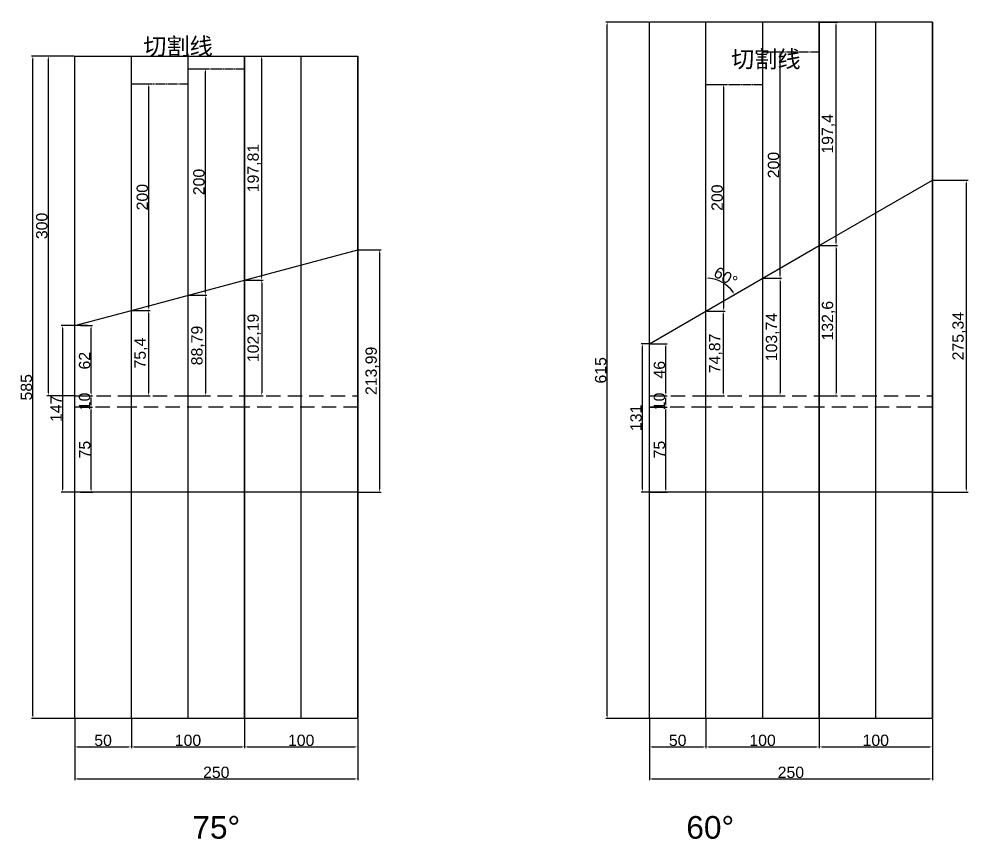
# Model space of a CAD drawing. Header units: millimetres. Extents: x 277 to 35015, y -7843 to 25622.
# Drawn here: x 3953 to 4792, y 747 to 1471 of the extents above; entities that cross this region are included whole.
import ezdxf

# ---------------------------------------------------------------- set-up
doc = ezdxf.new("R2010")
doc.units = ezdxf.units.MM
doc.linetypes.add('DASHED', pattern=[19.05, 12.7, -6.35])
doc.linetypes.add('JIS_09_08', pattern=[10.75, 8, -0.55, 0.55, -0.55, 0.55, -0.55])
doc.layers.add('尺寸标注', color=6, linetype='Continuous')
doc.styles.get("Standard").update_dxf_attribs({"font": 'arial.ttf'})
doc.dimstyles.new('ISO-25-JHF', dxfattribs={"dimtxt": 10, "dimasz": 2.5, "dimexe": 1.25, "dimexo": 0.625, "dimtad": 1, "dimtxsty": 'Standard', "dimcen": 2.5, "dimadec": 0, "dimazin": 0, "dimtfac": 1, "dimtmove": 0, "dimatfit": 3, "dimfxl": 1, "dimarcsym": 0})

# ---------------------------------------------------------------- blocks, each defined once
blk = doc.blocks.new('*D205')
at = {"layer": 'Defpoints', "color": 0, "transparency": 16777216}
for p in [(4052.77, 1213.55), (4052.77, 1138.16), (4067.98, 1138.16)]:
    blk.add_point(p, dxfattribs=at)
at = {"layer": '尺寸标注', "color": 0, "lineweight": -2, "transparency": 16777216}
for p, q in [((4053.39, 1213.55), (4069.23, 1213.55)), ((4067.98, 1211.05), (4067.98, 1140.66)), ((4053.39, 1138.16), (4069.23, 1138.16))]:
    blk.add_line(p, q, dxfattribs=at)
at = {"layer": '尺寸标注', "color": 0, "transparency": 16777216}
for points in [[(4067.56, 1211.05), (4068.4, 1211.05), (4067.98, 1213.55)], [(4067.56, 1140.66), (4068.4, 1140.66), (4067.98, 1138.16)]]:
    blk.add_solid(points, dxfattribs=at)
at = {"layer": '尺寸标注', "color": 0, "transparency": 16777216, "insert": (4061.37, 1175.86), "char_height": 10, "attachment_point": 5, "rotation": 90}
blk.add_mtext('75,4', dxfattribs=at)
blk = doc.blocks.new('*D206')
at = {"layer": 'Defpoints', "color": 0, "transparency": 16777216}
for p in [(4152.77, 1240.35), (4152.77, 1138.16), (4167.87, 1138.16)]:
    blk.add_point(p, dxfattribs=at)
at = {"layer": '尺寸标注', "color": 0, "lineweight": -2, "transparency": 16777216}
for p, q in [((4153.39, 1240.35), (4169.12, 1240.35)), ((4167.87, 1237.85), (4167.87, 1140.66)), ((4153.39, 1138.16), (4169.12, 1138.16))]:
    blk.add_line(p, q, dxfattribs=at)
at = {"layer": '尺寸标注', "color": 0, "transparency": 16777216}
for points in [[(4167.46, 1237.85), (4168.29, 1237.85), (4167.87, 1240.35)], [(4167.46, 1140.66), (4168.29, 1140.66), (4167.87, 1138.16)]]:
    blk.add_solid(points, dxfattribs=at)
at = {"layer": '尺寸标注', "color": 0, "transparency": 16777216, "insert": (4161.24, 1189.25), "char_height": 10, "attachment_point": 5, "rotation": 90}
blk.add_mtext('102,19', dxfattribs=at)
blk = doc.blocks.new('*D209')
at = {"layer": 'Defpoints', "color": 0, "transparency": 16777216}
for p in [(4002.77, 853.16), (4052.77, 853.16), (4052.77, 828.12)]:
    blk.add_point(p, dxfattribs=at)
at = {"layer": '尺寸标注', "color": 0, "lineweight": -2, "transparency": 16777216}
for p, q in [((4002.77, 852.53), (4002.77, 826.87)), ((4052.77, 852.53), (4052.77, 826.87)), ((4005.27, 828.12), (4050.27, 828.12))]:
    blk.add_line(p, q, dxfattribs=at)
at = {"layer": '尺寸标注', "color": 0, "transparency": 16777216}
for points in [[(4005.27, 828.53), (4005.27, 827.7), (4002.77, 828.12)], [(4050.27, 828.53), (4050.27, 827.7), (4052.77, 828.12)]]:
    blk.add_solid(points, dxfattribs=at)
at = {"layer": '尺寸标注', "color": 0, "transparency": 16777216, "insert": (4027.77, 833.85), "char_height": 10, "attachment_point": 5}
blk.add_mtext('50', dxfattribs=at)
blk = doc.blocks.new('*D210')
at = {"layer": 'Defpoints', "color": 0, "transparency": 16777216}
for p in [(4052.77, 853.16), (4152.77, 853.16), (4152.77, 828.12)]:
    blk.add_point(p, dxfattribs=at)
at = {"layer": '尺寸标注', "color": 0, "lineweight": -2, "transparency": 16777216}
for p, q in [((4052.77, 852.53), (4052.77, 826.87)), ((4152.77, 852.53), (4152.77, 826.87)), ((4055.27, 828.12), (4150.27, 828.12))]:
    blk.add_line(p, q, dxfattribs=at)
at = {"layer": '尺寸标注', "color": 0, "transparency": 16777216}
for points in [[(4055.27, 828.53), (4055.27, 827.7), (4052.77, 828.12)], [(4150.27, 828.53), (4150.27, 827.7), (4152.77, 828.12)]]:
    blk.add_solid(points, dxfattribs=at)
at = {"layer": '尺寸标注', "color": 0, "transparency": 16777216, "insert": (4102.77, 833.85), "char_height": 10, "attachment_point": 5}
blk.add_mtext('100', dxfattribs=at)
blk = doc.blocks.new('*D162')
at = {"layer": 'Defpoints', "color": 0, "transparency": 16777216}
for p in [(4152.77, 853.16), (4252.77, 853.16), (4252.77, 828.12)]:
    blk.add_point(p, dxfattribs=at)
at = {"layer": '尺寸标注', "color": 0, "lineweight": -2, "transparency": 16777216}
for p, q in [((4152.77, 852.53), (4152.77, 826.87)), ((4252.77, 852.53), (4252.77, 826.87)), ((4155.27, 828.12), (4250.27, 828.12))]:
    blk.add_line(p, q, dxfattribs=at)
at = {"layer": '尺寸标注', "color": 0, "transparency": 16777216}
for points in [[(4155.27, 828.53), (4155.27, 827.7), (4152.77, 828.12)], [(4250.27, 828.53), (4250.27, 827.7), (4252.77, 828.12)]]:
    blk.add_solid(points, dxfattribs=at)
at = {"layer": '尺寸标注', "color": 0, "transparency": 16777216, "insert": (4202.77, 833.85), "char_height": 10, "attachment_point": 5}
blk.add_mtext('100', dxfattribs=at)
blk = doc.blocks.new('*D211')
at = {"layer": 'Defpoints', "color": 0, "transparency": 16777216}
for p in [(4002.77, 853.16), (4252.77, 853.16), (4252.77, 799.85)]:
    blk.add_point(p, dxfattribs=at)
at = {"layer": '尺寸标注', "color": 0, "lineweight": -2, "transparency": 16777216}
for p, q in [((4002.77, 852.53), (4002.77, 798.6)), ((4252.77, 852.53), (4252.77, 798.6)), ((4005.27, 799.85), (4250.27, 799.85))]:
    blk.add_line(p, q, dxfattribs=at)
at = {"layer": '尺寸标注', "color": 0, "transparency": 16777216}
for points in [[(4005.27, 800.27), (4005.27, 799.44), (4002.77, 799.85)], [(4250.27, 800.27), (4250.27, 799.44), (4252.77, 799.85)]]:
    blk.add_solid(points, dxfattribs=at)
at = {"layer": '尺寸标注', "color": 0, "transparency": 16777216, "insert": (4127.77, 805.58), "char_height": 10, "attachment_point": 5}
blk.add_mtext('250', dxfattribs=at)
blk = doc.blocks.new('*D136')
at = {"layer": 'Defpoints', "color": 0, "transparency": 16777216}
for p in [(4560.38, 1213.02), (4560.38, 1138.16), (4575.59, 1138.16)]:
    blk.add_point(p, dxfattribs=at)
at = {"layer": '尺寸标注', "color": 0, "lineweight": -2, "transparency": 16777216}
for p, q in [((4561, 1213.02), (4576.84, 1213.02)), ((4575.59, 1210.52), (4575.59, 1140.66)), ((4561, 1138.16), (4576.84, 1138.16))]:
    blk.add_line(p, q, dxfattribs=at)
at = {"layer": '尺寸标注', "color": 0, "transparency": 16777216}
for points in [[(4575.17, 1210.52), (4576.01, 1210.52), (4575.59, 1213.02)], [(4575.17, 1140.66), (4576.01, 1140.66), (4575.59, 1138.16)]]:
    blk.add_solid(points, dxfattribs=at)
at = {"layer": '尺寸标注', "color": 0, "transparency": 16777216, "insert": (4568.96, 1175.59), "char_height": 10, "attachment_point": 5, "rotation": 90}
blk.add_mtext('74,87', dxfattribs=at)
blk = doc.blocks.new('*D170')
at = {"layer": 'Defpoints', "color": 0, "transparency": 16777216}
for p in [(4560.38, 1413.16), (4576.01, 1413.16), (4560.38, 1213.02)]:
    blk.add_point(p, dxfattribs=at)
at = {"layer": '尺寸标注', "color": 0, "lineweight": -2, "transparency": 16777216}
for p, q in [((4561, 1413.16), (4577.26, 1413.16)), ((4576.01, 1215.52), (4576.01, 1410.66)), ((4561, 1213.02), (4577.26, 1213.02))]:
    blk.add_line(p, q, dxfattribs=at)
at = {"layer": '尺寸标注', "color": 0, "transparency": 16777216}
for points in [[(4575.59, 1410.66), (4576.42, 1410.66), (4576.01, 1413.16)], [(4575.59, 1215.52), (4576.42, 1215.52), (4576.01, 1213.02)]]:
    blk.add_solid(points, dxfattribs=at)
at = {"layer": '尺寸标注', "color": 0, "transparency": 16777216, "insert": (4570.28, 1313.09), "char_height": 10, "attachment_point": 5, "rotation": 90}
blk.add_mtext('200', dxfattribs=at)
blk = doc.blocks.new('*D137')
at = {"layer": 'Defpoints', "color": 0, "transparency": 16777216}
for p in [(4660.38, 1468.16), (4675.27, 1468.16), (4660.38, 1270.76)]:
    blk.add_point(p, dxfattribs=at)
at = {"layer": '尺寸标注', "color": 0, "lineweight": -2, "transparency": 16777216}
for p, q in [((4661, 1468.16), (4676.52, 1468.16)), ((4675.27, 1273.26), (4675.27, 1465.66)), ((4661, 1270.76), (4676.52, 1270.76))]:
    blk.add_line(p, q, dxfattribs=at)
at = {"layer": '尺寸标注', "color": 0, "transparency": 16777216}
for points in [[(4674.86, 1465.66), (4675.69, 1465.66), (4675.27, 1468.16)], [(4674.86, 1273.26), (4675.69, 1273.26), (4675.27, 1270.76)]]:
    blk.add_solid(points, dxfattribs=at)
at = {"layer": '尺寸标注', "color": 0, "transparency": 16777216, "insert": (4668.64, 1369.46), "char_height": 10, "attachment_point": 5, "rotation": 90}
blk.add_mtext('197,4', dxfattribs=at)
blk = doc.blocks.new('*D171')
at = {"layer": 'Defpoints', "color": 0, "transparency": 16777216}
for p in [(4560.38, 1470.89), (4660.38, 1270.76), (4579.09, 1235.33), (4560.38, 1213.02), (4560.38, 853.16)]:
    blk.add_point(p, dxfattribs=at)
at = {"layer": '尺寸标注', "color": 0, "lineweight": -2, "transparency": 16777216}
blk.add_arc((4560.38, 1213.02), 29.11, 34.92197, 85.07803, dxfattribs=at)
at = {"layer": '尺寸标注', "color": 0, "transparency": 16777216}
for points in [[(4562.86, 1241.61), (4562.89, 1242.44), (4560.38, 1242.14)], [(4584.6, 1229.91), (4583.9, 1229.47), (4585.59, 1227.58)]]:
    blk.add_solid(points, dxfattribs=at)
at = {"layer": '尺寸标注', "color": 0, "transparency": 16777216, "insert": (4577.8, 1243.2), "char_height": 10, "attachment_point": 5, "rotation": 330}
blk.add_mtext('60°', dxfattribs=at)
blk = doc.blocks.new('*D138')
at = {"layer": 'Defpoints', "color": 0, "transparency": 16777216}
for p in [(4660.38, 1270.76), (4660.38, 1138.16), (4675.27, 1138.16)]:
    blk.add_point(p, dxfattribs=at)
at = {"layer": '尺寸标注', "color": 0, "lineweight": -2, "transparency": 16777216}
for p, q in [((4661, 1270.76), (4676.52, 1270.76)), ((4675.27, 1268.26), (4675.27, 1140.66)), ((4661, 1138.16), (4676.52, 1138.16))]:
    blk.add_line(p, q, dxfattribs=at)
at = {"layer": '尺寸标注', "color": 0, "transparency": 16777216}
for points in [[(4674.86, 1268.26), (4675.69, 1268.26), (4675.27, 1270.76)], [(4674.86, 1140.66), (4675.69, 1140.66), (4675.27, 1138.16)]]:
    blk.add_solid(points, dxfattribs=at)
at = {"layer": '尺寸标注', "color": 0, "transparency": 16777216, "insert": (4668.64, 1204.46), "char_height": 10, "attachment_point": 5, "rotation": 90}
blk.add_mtext('132,6', dxfattribs=at)
blk = doc.blocks.new('*D139')
at = {"layer": 'Defpoints', "color": 0, "transparency": 16777216}
for p in [(4510.38, 853.16), (4560.38, 853.16), (4560.38, 828.12)]:
    blk.add_point(p, dxfattribs=at)
at = {"layer": '尺寸标注', "color": 0, "lineweight": -2, "transparency": 16777216}
for p, q in [((4510.38, 852.53), (4510.38, 826.87)), ((4560.38, 852.53), (4560.38, 826.87)), ((4512.88, 828.12), (4557.88, 828.12))]:
    blk.add_line(p, q, dxfattribs=at)
at = {"layer": '尺寸标注', "color": 0, "transparency": 16777216}
for points in [[(4512.88, 828.53), (4512.88, 827.7), (4510.38, 828.12)], [(4557.88, 828.53), (4557.88, 827.7), (4560.38, 828.12)]]:
    blk.add_solid(points, dxfattribs=at)
at = {"layer": '尺寸标注', "color": 0, "transparency": 16777216, "insert": (4535.38, 833.85), "char_height": 10, "attachment_point": 5}
blk.add_mtext('50', dxfattribs=at)
blk = doc.blocks.new('*D140')
at = {"layer": 'Defpoints', "color": 0, "transparency": 16777216}
for p in [(4560.38, 853.16), (4660.38, 853.16), (4660.38, 828.12)]:
    blk.add_point(p, dxfattribs=at)
at = {"layer": '尺寸标注', "color": 0, "lineweight": -2, "transparency": 16777216}
for p, q in [((4560.38, 852.53), (4560.38, 826.87)), ((4660.38, 852.53), (4660.38, 826.87)), ((4562.88, 828.12), (4657.88, 828.12))]:
    blk.add_line(p, q, dxfattribs=at)
at = {"layer": '尺寸标注', "color": 0, "transparency": 16777216}
for points in [[(4562.88, 828.53), (4562.88, 827.7), (4560.38, 828.12)], [(4657.88, 828.53), (4657.88, 827.7), (4660.38, 828.12)]]:
    blk.add_solid(points, dxfattribs=at)
at = {"layer": '尺寸标注', "color": 0, "transparency": 16777216, "insert": (4610.38, 833.85), "char_height": 10, "attachment_point": 5}
blk.add_mtext('100', dxfattribs=at)
blk = doc.blocks.new('*D141')
at = {"layer": 'Defpoints', "color": 0, "transparency": 16777216}
for p in [(4660.38, 853.16), (4760.38, 853.16), (4760.38, 828.12)]:
    blk.add_point(p, dxfattribs=at)
at = {"layer": '尺寸标注', "color": 0, "lineweight": -2, "transparency": 16777216}
for p, q in [((4660.38, 852.53), (4660.38, 826.87)), ((4760.38, 852.53), (4760.38, 826.87)), ((4662.88, 828.12), (4757.88, 828.12))]:
    blk.add_line(p, q, dxfattribs=at)
at = {"layer": '尺寸标注', "color": 0, "transparency": 16777216}
for points in [[(4662.88, 828.53), (4662.88, 827.7), (4660.38, 828.12)], [(4757.88, 828.53), (4757.88, 827.7), (4760.38, 828.12)]]:
    blk.add_solid(points, dxfattribs=at)
at = {"layer": '尺寸标注', "color": 0, "transparency": 16777216, "insert": (4710.38, 833.85), "char_height": 10, "attachment_point": 5}
blk.add_mtext('100', dxfattribs=at)
blk = doc.blocks.new('*D142')
at = {"layer": 'Defpoints', "color": 0, "transparency": 16777216}
for p in [(4510.38, 853.16), (4760.38, 853.16), (4760.38, 799.85)]:
    blk.add_point(p, dxfattribs=at)
at = {"layer": '尺寸标注', "color": 0, "lineweight": -2, "transparency": 16777216}
for p, q in [((4510.38, 852.53), (4510.38, 798.6)), ((4760.38, 852.53), (4760.38, 798.6)), ((4512.88, 799.85), (4757.88, 799.85))]:
    blk.add_line(p, q, dxfattribs=at)
at = {"layer": '尺寸标注', "color": 0, "transparency": 16777216}
for points in [[(4512.88, 800.27), (4512.88, 799.44), (4510.38, 799.85)], [(4757.88, 800.27), (4757.88, 799.44), (4760.38, 799.85)]]:
    blk.add_solid(points, dxfattribs=at)
at = {"layer": '尺寸标注', "color": 0, "transparency": 16777216, "insert": (4635.38, 805.58), "char_height": 10, "attachment_point": 5}
blk.add_mtext('250', dxfattribs=at)
blk = doc.blocks.new('*D172')
at = {"layer": 'Defpoints', "color": 0, "transparency": 16777216}
for p in [(4760.38, 1328.49), (4790.62, 1328.49), (4760.38, 1053.16)]:
    blk.add_point(p, dxfattribs=at)
at = {"layer": '尺寸标注', "color": 0, "lineweight": -2, "transparency": 16777216}
for p, q in [((4761, 1328.49), (4791.87, 1328.49)), ((4790.62, 1055.66), (4790.62, 1325.99)), ((4761, 1053.16), (4791.87, 1053.16))]:
    blk.add_line(p, q, dxfattribs=at)
at = {"layer": '尺寸标注', "color": 0, "transparency": 16777216}
for points in [[(4790.2, 1325.99), (4791.03, 1325.99), (4790.62, 1328.49)], [(4790.2, 1055.66), (4791.03, 1055.66), (4790.62, 1053.16)]]:
    blk.add_solid(points, dxfattribs=at)
at = {"layer": '尺寸标注', "color": 0, "transparency": 16777216, "insert": (4783.98, 1190.83), "char_height": 10, "attachment_point": 5, "rotation": 90}
blk.add_mtext('275,34', dxfattribs=at)
blk = doc.blocks.new('*D174')
at = {"layer": 'Defpoints', "color": 0, "transparency": 16777216}
for p in [(4002.77, 1200.16), (3991.93, 1053.16), (4002.77, 1053.16)]:
    blk.add_point(p, dxfattribs=at)
at = {"layer": '尺寸标注', "color": 0, "lineweight": -2, "transparency": 16777216}
for p, q in [((4002.14, 1200.16), (3990.68, 1200.16)), ((3991.93, 1197.66), (3991.93, 1055.66)), ((4002.14, 1053.16), (3990.68, 1053.16))]:
    blk.add_line(p, q, dxfattribs=at)
at = {"layer": '尺寸标注', "color": 0, "transparency": 16777216}
for points in [[(3991.51, 1197.66), (3992.35, 1197.66), (3991.93, 1200.16)], [(3991.51, 1055.66), (3992.35, 1055.66), (3991.93, 1053.16)]]:
    blk.add_solid(points, dxfattribs=at)
at = {"layer": '尺寸标注', "color": 0, "transparency": 16777216, "insert": (3986.29, 1126.66), "char_height": 10, "attachment_point": 5, "rotation": 90}
blk.add_mtext('147', dxfattribs=at)
blk = doc.blocks.new('*D225')
at = {"layer": 'Defpoints', "color": 0, "transparency": 16777216}
for p in [(4007.21, 1128.16), (4017.22, 1128.16), (4007.21, 1053.16)]:
    blk.add_point(p, dxfattribs=at)
at = {"layer": '尺寸标注', "color": 0, "lineweight": -2, "transparency": 16777216}
for p, q in [((4007.83, 1128.16), (4018.47, 1128.16)), ((4017.22, 1055.66), (4017.22, 1125.66)), ((4007.83, 1053.16), (4018.47, 1053.16))]:
    blk.add_line(p, q, dxfattribs=at)
at = {"layer": '尺寸标注', "color": 0, "transparency": 16777216}
for points in [[(4016.8, 1125.66), (4017.64, 1125.66), (4017.22, 1128.16)], [(4016.8, 1055.66), (4017.64, 1055.66), (4017.22, 1053.16)]]:
    blk.add_solid(points, dxfattribs=at)
at = {"layer": '尺寸标注', "color": 0, "transparency": 16777216, "insert": (4011.51, 1090.66), "char_height": 10, "attachment_point": 5, "rotation": 90}
blk.add_mtext('75', dxfattribs=at)
blk = doc.blocks.new('*D226')
at = {"layer": 'Defpoints', "color": 0, "transparency": 16777216}
for p in [(4007.21, 1138.16), (4017.22, 1138.16), (4007.21, 1128.16)]:
    blk.add_point(p, dxfattribs=at)
at = {"layer": '尺寸标注', "color": 0, "lineweight": -2, "transparency": 16777216}
for p, q in [((4007.83, 1138.16), (4018.47, 1138.16)), ((4017.22, 1130.66), (4017.22, 1135.66)), ((4007.83, 1128.16), (4018.47, 1128.16))]:
    blk.add_line(p, q, dxfattribs=at)
at = {"layer": '尺寸标注', "color": 0, "transparency": 16777216}
for points in [[(4016.8, 1135.66), (4017.64, 1135.66), (4017.22, 1138.16)], [(4016.8, 1130.66), (4017.64, 1130.66), (4017.22, 1128.16)]]:
    blk.add_solid(points, dxfattribs=at)
at = {"layer": '尺寸标注', "color": 0, "transparency": 16777216, "insert": (4011.49, 1133.16), "char_height": 10, "attachment_point": 5, "rotation": 90}
blk.add_mtext('10', dxfattribs=at)
blk = doc.blocks.new('*D227')
at = {"layer": 'Defpoints', "color": 0, "transparency": 16777216}
for p in [(4007.21, 1200.16), (4017.22, 1200.16), (4007.21, 1138.16)]:
    blk.add_point(p, dxfattribs=at)
at = {"layer": '尺寸标注', "color": 0, "lineweight": -2, "transparency": 16777216}
for p, q in [((4007.83, 1200.16), (4018.47, 1200.16)), ((4017.22, 1140.66), (4017.22, 1197.66)), ((4007.83, 1138.16), (4018.47, 1138.16))]:
    blk.add_line(p, q, dxfattribs=at)
at = {"layer": '尺寸标注', "color": 0, "transparency": 16777216}
for points in [[(4016.8, 1197.66), (4017.64, 1197.66), (4017.22, 1200.16)], [(4016.8, 1140.66), (4017.64, 1140.66), (4017.22, 1138.16)]]:
    blk.add_solid(points, dxfattribs=at)
at = {"layer": '尺寸标注', "color": 0, "transparency": 16777216, "insert": (4011.49, 1169.16), "char_height": 10, "attachment_point": 5, "rotation": 90}
blk.add_mtext('62', dxfattribs=at)
blk = doc.blocks.new('*D228')
at = {"layer": 'Defpoints', "color": 0, "transparency": 16777216}
for p in [(4252.77, 1267.14), (4272.13, 1267.14), (4252.77, 1053.16)]:
    blk.add_point(p, dxfattribs=at)
at = {"layer": '尺寸标注', "color": 0, "lineweight": -2, "transparency": 16777216}
for p, q in [((4253.39, 1267.14), (4273.38, 1267.14)), ((4272.13, 1055.66), (4272.13, 1264.64)), ((4253.39, 1053.16), (4273.38, 1053.16))]:
    blk.add_line(p, q, dxfattribs=at)
at = {"layer": '尺寸标注', "color": 0, "transparency": 16777216}
for points in [[(4271.71, 1264.64), (4272.54, 1264.64), (4272.13, 1267.14)], [(4271.71, 1055.66), (4272.54, 1055.66), (4272.13, 1053.16)]]:
    blk.add_solid(points, dxfattribs=at)
at = {"layer": '尺寸标注', "color": 0, "transparency": 16777216, "insert": (4265.49, 1160.15), "char_height": 10, "attachment_point": 5, "rotation": 90}
blk.add_mtext('213,99', dxfattribs=at)
blk = doc.blocks.new('*D229')
at = {"layer": 'Defpoints', "color": 0, "transparency": 16777216}
for p in [(4052.77, 1413.55), (4068.19, 1413.55), (4052.77, 1213.55)]:
    blk.add_point(p, dxfattribs=at)
at = {"layer": '尺寸标注', "color": 0, "lineweight": -2, "transparency": 16777216}
for p, q in [((4053.39, 1413.55), (4069.44, 1413.55)), ((4068.19, 1216.05), (4068.19, 1411.05)), ((4053.39, 1213.55), (4069.44, 1213.55))]:
    blk.add_line(p, q, dxfattribs=at)
at = {"layer": '尺寸标注', "color": 0, "transparency": 16777216}
for points in [[(4067.77, 1411.05), (4068.6, 1411.05), (4068.19, 1413.55)], [(4067.77, 1216.05), (4068.6, 1216.05), (4068.19, 1213.55)]]:
    blk.add_solid(points, dxfattribs=at)
at = {"layer": '尺寸标注', "color": 0, "transparency": 16777216, "insert": (4062.46, 1313.55), "char_height": 10, "attachment_point": 5, "rotation": 90}
blk.add_mtext('200', dxfattribs=at)
blk = doc.blocks.new('*D230')
at = {"layer": 'Defpoints', "color": 0, "transparency": 16777216}
for p in [(3965.76, 1438.16), (4002.77, 1438.16), (4002.77, 853.16)]:
    blk.add_point(p, dxfattribs=at)
at = {"layer": '尺寸标注', "color": 0, "lineweight": -2, "transparency": 16777216}
for p, q in [((4002.14, 1438.16), (3964.51, 1438.16)), ((3965.76, 855.66), (3965.76, 1435.66)), ((4002.14, 853.16), (3964.51, 853.16))]:
    blk.add_line(p, q, dxfattribs=at)
at = {"layer": '尺寸标注', "color": 0, "transparency": 16777216}
for points in [[(3965.35, 1435.66), (3966.18, 1435.66), (3965.76, 1438.16)], [(3965.35, 855.66), (3966.18, 855.66), (3965.76, 853.16)]]:
    blk.add_solid(points, dxfattribs=at)
at = {"layer": '尺寸标注', "color": 0, "transparency": 16777216, "insert": (3960.03, 1145.66), "char_height": 10, "attachment_point": 5, "rotation": 90}
blk.add_mtext('585', dxfattribs=at)
blk = doc.blocks.new('*D231')
at = {"layer": 'Defpoints', "color": 0, "transparency": 16777216}
for p in [(4510.38, 1128.16), (4524.96, 1128.16), (4510.38, 1053.16)]:
    blk.add_point(p, dxfattribs=at)
at = {"layer": '尺寸标注', "color": 0, "lineweight": -2, "transparency": 16777216}
for p, q in [((4511, 1128.16), (4526.21, 1128.16)), ((4524.96, 1055.66), (4524.96, 1125.66)), ((4511, 1053.16), (4526.21, 1053.16))]:
    blk.add_line(p, q, dxfattribs=at)
at = {"layer": '尺寸标注', "color": 0, "transparency": 16777216}
for points in [[(4524.55, 1125.66), (4525.38, 1125.66), (4524.96, 1128.16)], [(4524.55, 1055.66), (4525.38, 1055.66), (4524.96, 1053.16)]]:
    blk.add_solid(points, dxfattribs=at)
at = {"layer": '尺寸标注', "color": 0, "transparency": 16777216, "insert": (4519.25, 1090.66), "char_height": 10, "attachment_point": 5, "rotation": 90}
blk.add_mtext('75', dxfattribs=at)
blk = doc.blocks.new('*D232')
at = {"layer": 'Defpoints', "color": 0, "transparency": 16777216}
for p in [(4510.38, 1138.16), (4524.96, 1138.16), (4510.38, 1128.16)]:
    blk.add_point(p, dxfattribs=at)
at = {"layer": '尺寸标注', "color": 0, "lineweight": -2, "transparency": 16777216}
for p, q in [((4511, 1138.16), (4526.21, 1138.16)), ((4524.96, 1130.66), (4524.96, 1135.66)), ((4511, 1128.16), (4526.21, 1128.16))]:
    blk.add_line(p, q, dxfattribs=at)
at = {"layer": '尺寸标注', "color": 0, "transparency": 16777216}
for points in [[(4524.55, 1135.66), (4525.38, 1135.66), (4524.96, 1138.16)], [(4524.55, 1130.66), (4525.38, 1130.66), (4524.96, 1128.16)]]:
    blk.add_solid(points, dxfattribs=at)
at = {"layer": '尺寸标注', "color": 0, "transparency": 16777216, "insert": (4519.23, 1133.16), "char_height": 10, "attachment_point": 5, "rotation": 90}
blk.add_mtext('10', dxfattribs=at)
blk = doc.blocks.new('*D233')
at = {"layer": 'Defpoints', "color": 0, "transparency": 16777216}
for p in [(4510.38, 1184.16), (4524.96, 1184.16), (4510.38, 1138.16)]:
    blk.add_point(p, dxfattribs=at)
at = {"layer": '尺寸标注', "color": 0, "lineweight": -2, "transparency": 16777216}
for p, q in [((4511, 1184.16), (4526.21, 1184.16)), ((4524.96, 1140.66), (4524.96, 1181.66)), ((4511, 1138.16), (4526.21, 1138.16))]:
    blk.add_line(p, q, dxfattribs=at)
at = {"layer": '尺寸标注', "color": 0, "transparency": 16777216}
for points in [[(4524.55, 1181.66), (4525.38, 1181.66), (4524.96, 1184.16)], [(4524.55, 1140.66), (4525.38, 1140.66), (4524.96, 1138.16)]]:
    blk.add_solid(points, dxfattribs=at)
at = {"layer": '尺寸标注', "color": 0, "transparency": 16777216, "insert": (4519.23, 1161.16), "char_height": 10, "attachment_point": 5, "rotation": 90}
blk.add_mtext('46', dxfattribs=at)
blk = doc.blocks.new('*D234')
at = {"layer": 'Defpoints', "color": 0, "transparency": 16777216}
for p in [(4504.34, 1184.16), (4510.38, 1184.16), (4510.38, 1053.16)]:
    blk.add_point(p, dxfattribs=at)
at = {"layer": '尺寸标注', "color": 0, "lineweight": -2, "transparency": 16777216}
for p, q in [((4509.75, 1184.16), (4503.09, 1184.16)), ((4504.34, 1055.66), (4504.34, 1181.66)), ((4509.75, 1053.16), (4503.09, 1053.16))]:
    blk.add_line(p, q, dxfattribs=at)
at = {"layer": '尺寸标注', "color": 0, "transparency": 16777216}
for points in [[(4503.93, 1181.66), (4504.76, 1181.66), (4504.34, 1184.16)], [(4503.93, 1055.66), (4504.76, 1055.66), (4504.34, 1053.16)]]:
    blk.add_solid(points, dxfattribs=at)
at = {"layer": '尺寸标注', "color": 0, "transparency": 16777216, "insert": (4498.61, 1118.66), "char_height": 10, "attachment_point": 5, "rotation": 90}
blk.add_mtext('131', dxfattribs=at)
blk = doc.blocks.new('*D235')
at = {"layer": 'Defpoints', "color": 0, "transparency": 16777216}
for p in [(4102.77, 1426.95), (4118.19, 1426.95), (4102.77, 1226.95)]:
    blk.add_point(p, dxfattribs=at)
at = {"layer": '尺寸标注', "color": 0, "lineweight": -2, "transparency": 16777216}
for p, q in [((4103.39, 1426.95), (4119.44, 1426.95)), ((4118.19, 1229.45), (4118.19, 1424.45)), ((4103.39, 1226.95), (4119.44, 1226.95))]:
    blk.add_line(p, q, dxfattribs=at)
at = {"layer": '尺寸标注', "color": 0, "transparency": 16777216}
for points in [[(4117.77, 1424.45), (4118.6, 1424.45), (4118.19, 1426.95)], [(4117.77, 1229.45), (4118.6, 1229.45), (4118.19, 1226.95)]]:
    blk.add_solid(points, dxfattribs=at)
at = {"layer": '尺寸标注', "color": 0, "transparency": 16777216, "insert": (4112.46, 1326.95), "char_height": 10, "attachment_point": 5, "rotation": 90}
blk.add_mtext('200', dxfattribs=at)
blk = doc.blocks.new('*D236')
at = {"layer": 'Defpoints', "color": 0, "transparency": 16777216}
for p in [(4610.38, 1441.89), (4625.8, 1441.89), (4610.38, 1241.89)]:
    blk.add_point(p, dxfattribs=at)
at = {"layer": '尺寸标注', "color": 0, "lineweight": -2, "transparency": 16777216}
for p, q in [((4611, 1441.89), (4627.05, 1441.89)), ((4625.8, 1244.39), (4625.8, 1439.39)), ((4611, 1241.89), (4627.05, 1241.89))]:
    blk.add_line(p, q, dxfattribs=at)
at = {"layer": '尺寸标注', "color": 0, "transparency": 16777216}
for points in [[(4625.38, 1439.39), (4626.21, 1439.39), (4625.8, 1441.89)], [(4625.38, 1244.39), (4626.21, 1244.39), (4625.8, 1241.89)]]:
    blk.add_solid(points, dxfattribs=at)
at = {"layer": '尺寸标注', "color": 0, "transparency": 16777216, "insert": (4620.07, 1341.89), "char_height": 10, "attachment_point": 5, "rotation": 90}
blk.add_mtext('200', dxfattribs=at)
blk = doc.blocks.new('*D239')
at = {"layer": 'Defpoints', "color": 0, "transparency": 16777216}
for p in [(4102.77, 1226.95), (4102.77, 1138.16), (4118.19, 1138.16)]:
    blk.add_point(p, dxfattribs=at)
at = {"layer": '尺寸标注', "color": 0, "lineweight": -2, "transparency": 16777216}
for p, q in [((4103.39, 1226.95), (4119.44, 1226.95)), ((4118.19, 1224.45), (4118.19, 1140.66)), ((4103.39, 1138.16), (4119.44, 1138.16))]:
    blk.add_line(p, q, dxfattribs=at)
at = {"layer": '尺寸标注', "color": 0, "transparency": 16777216}
for points in [[(4117.77, 1224.45), (4118.6, 1224.45), (4118.19, 1226.95)], [(4117.77, 1140.66), (4118.6, 1140.66), (4118.19, 1138.16)]]:
    blk.add_solid(points, dxfattribs=at)
at = {"layer": '尺寸标注', "color": 0, "transparency": 16777216, "insert": (4111.55, 1182.55), "char_height": 10, "attachment_point": 5, "rotation": 90}
blk.add_mtext('88,79', dxfattribs=at)
blk = doc.blocks.new('*D240')
at = {"layer": 'Defpoints', "color": 0, "transparency": 16777216}
for p in [(4152.77, 1438.16), (4167.87, 1438.16), (4152.77, 1240.35)]:
    blk.add_point(p, dxfattribs=at)
at = {"layer": '尺寸标注', "color": 0, "lineweight": -2, "transparency": 16777216}
for p, q in [((4153.39, 1438.16), (4169.12, 1438.16)), ((4167.87, 1242.85), (4167.87, 1435.66)), ((4153.39, 1240.35), (4169.12, 1240.35))]:
    blk.add_line(p, q, dxfattribs=at)
at = {"layer": '尺寸标注', "color": 0, "transparency": 16777216}
for points in [[(4167.46, 1435.66), (4168.29, 1435.66), (4167.87, 1438.16)], [(4167.46, 1242.85), (4168.29, 1242.85), (4167.87, 1240.35)]]:
    blk.add_solid(points, dxfattribs=at)
at = {"layer": '尺寸标注', "color": 0, "transparency": 16777216, "insert": (4161.24, 1339.25), "char_height": 10, "attachment_point": 5, "rotation": 90}
blk.add_mtext('197,81', dxfattribs=at)
blk = doc.blocks.new('*D241')
at = {"layer": 'Defpoints', "color": 0, "transparency": 16777216}
for p in [(4610.38, 1241.89), (4610.38, 1138.16), (4625.8, 1138.16)]:
    blk.add_point(p, dxfattribs=at)
at = {"layer": '尺寸标注', "color": 0, "lineweight": -2, "transparency": 16777216}
for p, q in [((4611, 1241.89), (4627.05, 1241.89)), ((4625.8, 1239.39), (4625.8, 1140.66)), ((4611, 1138.16), (4627.05, 1138.16))]:
    blk.add_line(p, q, dxfattribs=at)
at = {"layer": '尺寸标注', "color": 0, "transparency": 16777216}
for points in [[(4625.38, 1239.39), (4626.21, 1239.39), (4625.8, 1241.89)], [(4625.38, 1140.66), (4626.21, 1140.66), (4625.8, 1138.16)]]:
    blk.add_solid(points, dxfattribs=at)
at = {"layer": '尺寸标注', "color": 0, "transparency": 16777216, "insert": (4619.16, 1190.02), "char_height": 10, "attachment_point": 5, "rotation": 90}
blk.add_mtext('103,74', dxfattribs=at)
blk = doc.blocks.new('*D242')
at = {"layer": 'Defpoints', "color": 0, "transparency": 16777216}
for p in [(4002.77, 1438.16), (3979.4, 1138.16), (4002.77, 1138.16)]:
    blk.add_point(p, dxfattribs=at)
at = {"layer": '尺寸标注', "color": 0, "lineweight": -2, "transparency": 16777216}
for p, q in [((4002.14, 1438.16), (3978.15, 1438.16)), ((3979.4, 1435.66), (3979.4, 1140.66)), ((4002.14, 1138.16), (3978.15, 1138.16))]:
    blk.add_line(p, q, dxfattribs=at)
at = {"layer": '尺寸标注', "color": 0, "transparency": 16777216}
for points in [[(3978.98, 1435.66), (3979.81, 1435.66), (3979.4, 1438.16)], [(3978.98, 1140.66), (3979.81, 1140.66), (3979.4, 1138.16)]]:
    blk.add_solid(points, dxfattribs=at)
at = {"layer": '尺寸标注', "color": 0, "transparency": 16777216, "insert": (3973.66, 1288.16), "char_height": 10, "attachment_point": 5, "rotation": 90}
blk.add_mtext('300', dxfattribs=at)
blk = doc.blocks.new('*D243')
at = {"layer": 'Defpoints', "color": 0, "transparency": 16777216}
for p in [(4473.12, 1468.16), (4510.38, 1468.16), (4510.38, 853.16)]:
    blk.add_point(p, dxfattribs=at)
at = {"layer": '尺寸标注', "color": 0, "lineweight": -2, "transparency": 16777216}
for p, q in [((4509.75, 1468.16), (4471.87, 1468.16)), ((4473.12, 855.66), (4473.12, 1465.66)), ((4509.75, 853.16), (4471.87, 853.16))]:
    blk.add_line(p, q, dxfattribs=at)
at = {"layer": '尺寸标注', "color": 0, "transparency": 16777216}
for points in [[(4472.7, 1465.66), (4473.54, 1465.66), (4473.12, 1468.16)], [(4472.7, 855.66), (4473.54, 855.66), (4473.12, 853.16)]]:
    blk.add_solid(points, dxfattribs=at)
at = {"layer": '尺寸标注', "color": 0, "transparency": 16777216, "insert": (4467.39, 1160.66), "char_height": 10, "attachment_point": 5, "rotation": 90}
blk.add_mtext('615', dxfattribs=at)

msp = doc.modelspace()

# ---------------------------------------------------------------- linework, layer by layer
for p, q in [((4510.378, 853.157), (4510.378, 1468.157)), ((4760.378, 1468.157), (4510.378, 1468.157)), ((4560.378, 853.157), (4560.378, 1468.157)), ((4610.378, 1468.157), (4610.378, 853.157)), ((4660.378, 1468.157), (4660.378, 853.157)), ((4660.378, 853.157), (4660.378, 1468.157)), ((4710.378, 853.157), (4710.378, 1468.157)), ((4760.378, 1468.157), (4760.378, 853.157)), ((4760.378, 853.157), (4760.378, 1468.157)), ((4002.768, 853.157), (4002.768, 1438.157)), ((4002.768, 1438.157), (4252.768, 1438.157)), ((4052.768, 853.157), (4052.768, 1438.157)), ((4102.768, 1440.157), (4102.768, 853.157)), ((4152.768, 1438.157), (4152.768, 853.157)), ((4152.768, 853.157), (4152.768, 1438.157)), ((4202.768, 853.157), (4202.768, 1438.157)), ((4252.768, 1438.157), (4252.768, 853.157)), ((4252.768, 853.157), (4252.768, 1438.157)), ((4660.378, 1270.76), (4760.378, 1328.495)), ((4152.768, 1240.35), (4252.768, 1267.144)), ((4560.378, 1213.025), (4660.378, 1270.76)), ((4052.768, 1213.555), (4152.768, 1240.35)), ((4002.768, 1200.157), (4052.768, 1213.555)), ((4510.378, 1184.157), (4560.378, 1213.025)), ((4052.768, 1053.157), (4002.768, 1053.157)), ((4152.768, 1053.157), (4052.768, 1053.157)), ((4252.768, 1053.157), (4152.768, 1053.157)), ((4560.378, 1053.157), (4510.378, 1053.157)), ((4660.378, 1053.157), (4560.378, 1053.157)), ((4760.378, 1053.157), (4660.378, 1053.157)), ((4052.768, 853.157), (4002.768, 853.157)), ((4152.768, 853.157), (4052.768, 853.157)), ((4252.768, 853.157), (4152.768, 853.157)), ((4560.378, 853.157), (4510.378, 853.157)), ((4660.378, 853.157), (4560.378, 853.157)), ((4760.378, 853.157), (4660.378, 853.157))]:
    msp.add_line(p, q)
at = {"linetype": 'JIS_09_08'}
for p, q in [((4610.378, 1441.892), (4660.378, 1441.892)), ((4102.768, 1426.952), (4152.768, 1426.952)), ((4052.768, 1413.555), (4102.768, 1413.555)), ((4560.378, 1413.157), (4610.378, 1413.157))]:
    msp.add_line(p, q, dxfattribs=at)
at = {"linetype": 'DASHED'}
for p, q in [((4002.768, 1138.157), (4052.768, 1138.157)), ((4052.768, 1138.157), (4152.768, 1138.157)), ((4152.768, 1138.157), (4252.768, 1138.157)), ((4510.378, 1138.157), (4560.378, 1138.157)), ((4560.378, 1138.157), (4660.378, 1138.157)), ((4660.378, 1138.157), (4760.378, 1138.157)), ((4052.768, 1128.157), (4002.768, 1128.157)), ((4152.768, 1128.157), (4052.768, 1128.157)), ((4252.768, 1128.157), (4152.768, 1128.157)), ((4560.378, 1128.157), (4510.378, 1128.157)), ((4660.378, 1128.157), (4560.378, 1128.157)), ((4760.378, 1128.157), (4660.378, 1128.157))]:
    msp.add_line(p, q, dxfattribs=at)
at = {"layer": '尺寸标注'}
for p, q in [((4014.027, 1200.157), (4000.693, 1200.157)), ((4510.378, 1184.157), (4509.506, 1184.157))]:
    msp.add_line(p, q, dxfattribs=at)

# ---------------------------------------------------------------- texts
at = {"char_height": 20, "attachment_point": 1}
for s, width, insert in [('{\\fSimSun|b0|i0|c134|p34;\\H0.75x;切割线} ', 257.91357, (4063.291, 1454.294)), ('{\\fSimSun|b0|i0|c134|p34;\\H0.75x;切割线} ', 257.91357, (4582.593, 1442.972)), ('75° ', 70.10425, (4106.627, 767.051)), ('60° ', 70.10425, (4543.001, 767.051))]:
    msp.add_mtext_dynamic_manual_height_columns(s, width=width, gutter_width=12.5, heights=[0], dxfattribs=dict(at, insert=insert))

# ---------------------------------------------------------------- dimensions: what is measured, and where the dimension line sits
at = {"layer": '尺寸标注'}
for p1, p2, distance, picture, middle in [((4510.378, 853.157), (4510.378, 1468.157), 37.259, '*D243', (4467.388, 1160.657)), ((4660.378, 1270.76), (4660.378, 1468.157), -14.896, '*D137', (4668.64, 1369.458)), ((4002.768, 853.157), (4002.768, 1438.157), 37.005, '*D230', (3960.032, 1145.657)), ((4002.768, 1438.157), (4002.768, 1138.157), -23.372, '*D242', (3973.662, 1288.157)), ((4152.768, 1240.35), (4152.768, 1438.157), -15.104, '*D240', (4161.238, 1339.253)), ((4610.378, 1241.892), (4610.378, 1441.892), -15.42, '*D236', (4620.067, 1341.892)), ((4102.768, 1226.952), (4102.768, 1426.952), -15.42, '*D235', (4112.457, 1326.952)), ((4052.768, 1213.555), (4052.768, 1413.555), -15.42, '*D229', (4062.457, 1313.555)), ((4760.378, 1053.157), (4760.378, 1328.495), -30.24, '*D172', (4783.983, 1190.826)), ((4252.768, 1053.157), (4252.768, 1267.144), -19.36, '*D228', (4265.493, 1160.151)), ((4660.378, 1270.76), (4660.378, 1138.157), 14.896, '*D138', (4668.64, 1204.458)), ((4610.37793, 1241.89222), (4610.37793, 1138.1572), 15.42019, '*D241', (4619.16358, 1190.02471)), ((4152.768, 1240.35), (4152.768, 1138.157), 15.104, '*D206', (4161.238, 1189.253)), ((4102.768, 1226.9521), (4102.768, 1138.1572), 15.4202, '*D239', (4111.5537, 1182.5547)), ((4052.768, 1213.555), (4052.768, 1138.157), 15.212, '*D205', (4061.366, 1175.856)), ((4560.378, 1213.025), (4560.378, 1138.157), 15.212, '*D136', (4568.955, 1175.591)), ((4002.768, 1200.157), (4002.768, 1053.157), -10.837, '*D174', (3986.286, 1126.657)), ((4007.209, 1138.157), (4007.209, 1200.157), -10.009, '*D227', (4011.488, 1169.157)), ((4510.378, 1053.157), (4510.378, 1184.157), 6.034, '*D234', (4498.609, 1118.657)), ((4510.378, 1138.157), (4510.378, 1184.157), -14.585, '*D233', (4519.232, 1161.157)), ((4007.209, 1053.157), (4007.209, 1128.157), -10.009, '*D225', (4011.508, 1090.657)), ((4510.378, 1053.157), (4510.378, 1128.157), -14.585, '*D231', (4519.253, 1090.657)), ((4002.768, 853.157), (4052.768, 853.157), -25.041, '*D209', (4027.768, 833.847)), ((4002.768, 853.157), (4252.768, 853.157), -53.305, '*D211', (4127.768, 805.582)), ((4052.768, 853.157), (4152.768, 853.157), -25.041, '*D210', (4102.768, 833.847)), ((4152.768, 853.157), (4252.768, 853.157), -25.041, '*D162', (4202.768, 833.847)), ((4510.378, 853.157), (4560.378, 853.157), -25.041, '*D139', (4535.378, 833.847)), ((4510.378, 853.157), (4760.378, 853.157), -53.305, '*D142', (4635.378, 805.582)), ((4560.378, 853.157), (4660.378, 853.157), -25.041, '*D140', (4610.378, 833.847)), ((4660.378, 853.157), (4760.378, 853.157), -25.041, '*D141', (4710.378, 833.847))]:
    dim = msp.add_aligned_dim(p1=p1, p2=p2, distance=distance, dimstyle='ISO-25-JHF', dxfattribs=at)
    dim.commit()
    dim.dimension.update_dxf_attribs({"geometry": picture, "text_midpoint": middle})
dim = msp.add_angular_dim_2l(base=(4579.09, 1235.325), line1=((4560.378, 853.157), (4560.378, 1470.892)), line2=((4560.378, 1213.025), (4660.378, 1270.76)), dimstyle='ISO-25-JHF', dxfattribs=at)
dim.commit()
dim.dimension.update_dxf_attribs({"geometry": '*D171', "text_midpoint": (4577.799, 1243.199)})
dim = msp.add_aligned_dim(p1=(4560.378, 1213.025), p2=(4560.378, 1413.157), distance=-15.629, text='200', dimstyle='ISO-25-JHF', dxfattribs=at)
dim.commit()
dim.dimension.update_dxf_attribs({"geometry": '*D170', "text_midpoint": (4570.276, 1313.091)})
for base, p1, p2, picture, middle in [((4017.218, 1138.157), (4007.209, 1128.157), (4007.209, 1138.157), '*D226', (4017.218, 1133.157)), ((4524.963, 1138.157), (4510.378, 1128.157), (4510.378, 1138.157), '*D232', (4524.963, 1133.157))]:
    dim = msp.add_linear_dim(base=base, p1=p1, p2=p2, angle=90, dimstyle='ISO-25-JHF', dxfattribs=at)
    dim.commit()
    dim.dimension.update_dxf_attribs({"geometry": picture, "text_midpoint": middle, "dimtype": 161})

doc.saveas('drawing.dxf')
